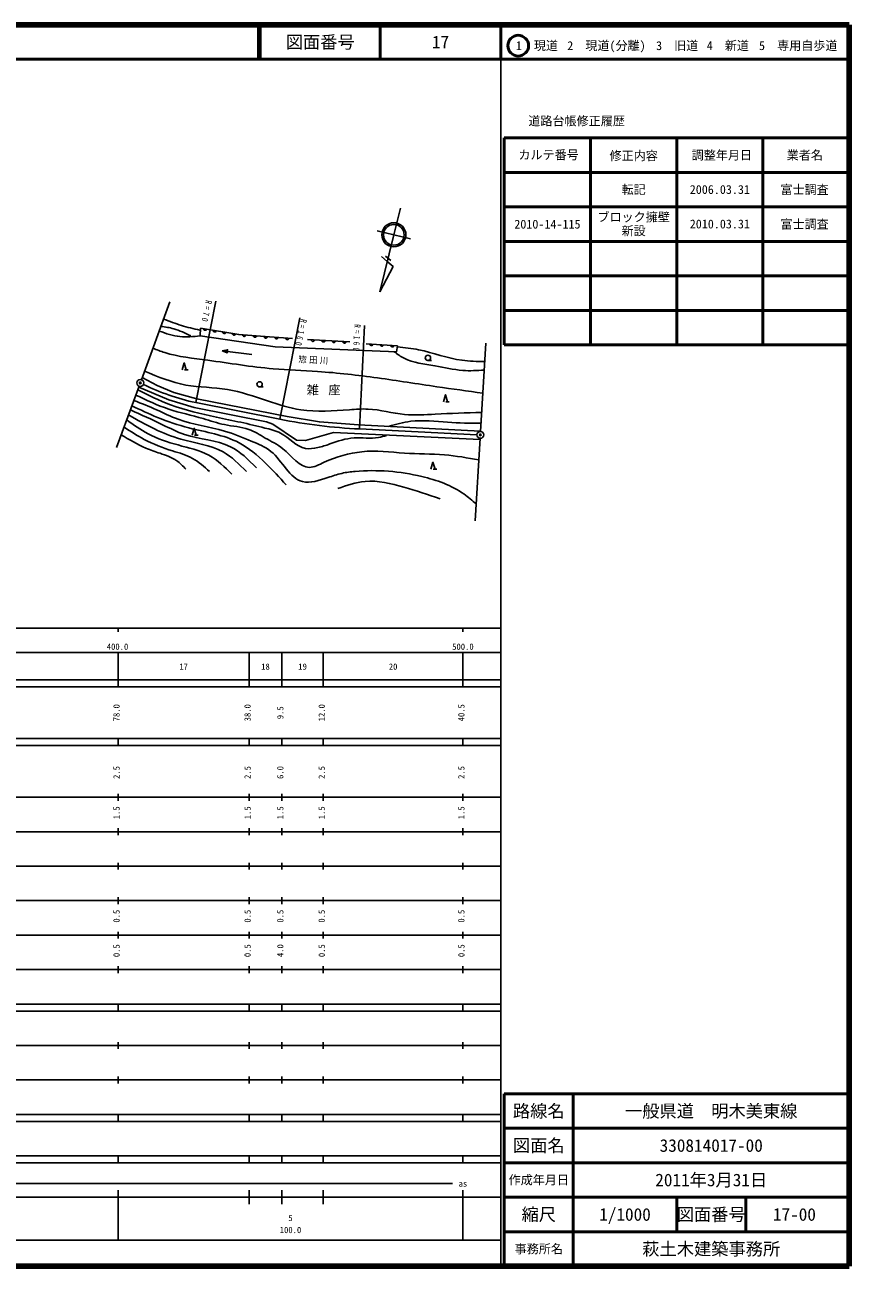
# Model space of a CAD drawing. Units: millimetres, scale not verified. Extents: x 40000 to 680000, y 20000 to 380000.
# Drawn here: x 440962 to 680000, y 20000 to 380000 of the extents above; entities that cross this region are included whole.
import ezdxf
from ezdxf.enums import TextEntityAlignment as Align

# ---------------------------------------------------------------- set-up
doc = ezdxf.new("R2010")
doc.units = ezdxf.units.MM
doc.header["$LTSCALE"] = 1000
doc.header["$PDMODE"] = 32
doc.header["$PDSIZE"] = 500
for name, color, linetype, lineweight in [('M-BGD', 7, 'Continuous', 25), ('M-TTL', 2, 'Continuous', 140), ('M-TTL-BAND', 7, 'Continuous', 25), ('M-TTL-FRAM', 2, 'Continuous', 50), ('M-TTL-LINE', 7, 'Continuous', 50)]:
    doc.layers.add(name, color=color, linetype=linetype, lineweight=lineweight)
doc.layers.add('M-OTRS', color=6, linetype='Continuous')
doc.layers.add('M-TTL-TXT', color=7, linetype='Continuous')
doc.styles.add('ＭＳ ゴシック', font='')
doc.styles.get('ＭＳ ゴシック').set_extended_font_data('MS Gothic')

msp = doc.modelspace()

# ---------------------------------------------------------------- linework, layer by layer
at = {"layer": 'M-BGD'}
for p, q in [((549880, 326868), (547970, 319100)), ((547970, 319100), (543114, 320294)), ((547970, 319100), (543911, 302591)), ((547970, 319100), (552825, 317906)), ((545537, 312950), (547060, 311654)), ((474782, 277091), (483033, 299623)), ((490503, 270431), (496309, 299864)), ((520667, 295059), (514861, 265626)), ((538038, 262790), (539499, 292755)), ((535211, 288019), (522928, 288707)), ((506801, 284418), (498203, 285493)), ((549066, 286939), (539928, 287528)), ((574631, 287702), (573117, 262081)), ((557855, 282670), (558855, 282670)), ((487254, 279968), (488294, 279968)), ((467577, 257413), (474095, 275212)), ((509045, 274993), (510045, 274993)), ((490503, 270431), (514861, 265626)), ((563004, 270698), (564044, 270698)), ((490151, 260994), (491191, 260994)), ((538038, 262790), (572059, 261132)), ((572999, 260085), (571582, 236106)), ((559383, 251145), (560423, 251145))]:
    msp.add_line(p, q, dxfattribs=at)
for points in [[(543911, 302591), (547763, 309883), (546060, 311331), (544356, 312780)], [(549066, 286939), (548771, 285170), (513593, 286644), (491779, 289788), (491877, 292048)], [(518605, 289002), (509270, 289690), (502981, 290181), (491877, 292048)], [(492772, 291898), (492792, 291773), (492834, 291664), (492916, 291549), (493005, 291473), (493117, 291414), (493274, 291387), (493399, 291407), (493508, 291450), (493623, 291532), (493699, 291620), (493758, 291732)], [(495548, 291431), (495568, 291306), (495610, 291197), (495692, 291082), (495781, 291007), (495893, 290947), (496050, 290921), (496175, 290940), (496284, 290983), (496399, 291065), (496475, 291154), (496534, 291265)], [(498324, 290964), (498343, 290839), (498386, 290731), (498468, 290616), (498557, 290540), (498668, 290480), (498826, 290454), (498951, 290473), (499060, 290516), (499175, 290598), (499251, 290687), (499310, 290798)], [(501100, 290498), (501119, 290373), (501162, 290264), (501244, 290149), (501333, 290073), (501444, 290014), (501602, 289987), (501727, 290007), (501836, 290049), (501951, 290131), (502027, 290220), (502086, 290332)], [(504055, 290097), (504085, 289975), (504137, 289870), (504229, 289763), (504324, 289695), (504441, 289646), (504600, 289633), (504723, 289664), (504827, 289716), (504935, 289808), (505002, 289903), (505052, 290019)], [(507199, 289852), (507230, 289729), (507282, 289625), (507373, 289517), (507469, 289450), (507585, 289400), (507745, 289388), (507867, 289418), (507972, 289470), (508079, 289562), (508147, 289657), (508196, 289774)], [(510327, 289612), (510358, 289489), (510410, 289385), (510503, 289278), (510598, 289211), (510715, 289162), (510874, 289151), (510997, 289182), (511101, 289234), (511208, 289327), (511275, 289422), (511324, 289539)], [(513439, 289383), (513470, 289260), (513522, 289156), (513614, 289049), (513710, 288982), (513827, 288933), (513986, 288921), (514109, 288952), (514213, 289005), (514320, 289097), (514387, 289193), (514436, 289309)], [(516550, 289153), (516581, 289031), (516634, 288927), (516726, 288820), (516821, 288752), (516938, 288704), (517098, 288692), (517220, 288723), (517325, 288776), (517432, 288868), (517499, 288963), (517547, 289080)], [(523964, 288649), (523998, 288527), (524052, 288424), (524146, 288319), (524243, 288253), (524360, 288206), (524520, 288198), (524642, 288231), (524745, 288285), (524851, 288379), (524916, 288476), (524963, 288593)], [(527035, 288477), (527068, 288355), (527123, 288252), (527217, 288147), (527313, 288081), (527431, 288035), (527591, 288026), (527713, 288059), (527816, 288113), (527921, 288207), (527987, 288304), (528034, 288421)], [(530106, 288305), (530139, 288183), (530193, 288080), (530288, 287975), (530384, 287909), (530502, 287863), (530661, 287854), (530783, 287887), (530887, 287941), (530992, 288035), (531058, 288132), (531104, 288249)], [(533177, 288133), (533210, 288011), (533264, 287908), (533358, 287803), (533455, 287737), (533572, 287691), (533732, 287682), (533854, 287715), (533957, 287769), (534063, 287863), (534128, 287960), (534175, 288077)], [(540952, 287462), (540984, 287340), (541037, 287236), (541131, 287130), (541227, 287064), (541344, 287016), (541504, 287006), (541626, 287038), (541730, 287091), (541836, 287185), (541902, 287281), (541950, 287398)], [(543998, 287266), (544030, 287143), (544084, 287040), (544177, 286933), (544273, 286867), (544390, 286819), (544550, 286809), (544672, 286841), (544776, 286895), (544882, 286988), (544948, 287084), (544996, 287201)], [(547044, 287069), (547076, 286947), (547130, 286843), (547223, 286737), (547319, 286671), (547436, 286623), (547596, 286613), (547718, 286645), (547822, 286698), (547928, 286792), (547994, 286887), (548042, 287005)], [(486574, 279968), (487174, 281968), (487774, 279968)], [(475027, 277758), (479373, 275424), (484184, 273399), (490830, 271563), (517035, 266436), (526362, 264854), (537755, 263968), (573124, 262197)], [(572978, 259730), (530435, 261815), (522387, 259473), (519728, 259537), (512892, 264157), (510994, 264854), (490096, 269031), (482753, 271247), (473998, 274949)], [(562324, 270698), (562924, 272698), (563524, 270698)], [(489471, 260994), (490071, 262994), (490671, 260994)], [(558703, 251145), (559303, 253145), (559903, 251145)]]:
    msp.add_lwpolyline(points, dxfattribs=at)
for points in [[(498203, 285493), (499632, 284830), (499751, 285783)], [(498381, 285470), (499583, 284927), (499680, 285701)], [(498560, 285448), (499535, 285024), (499609, 285619)], [(498739, 285426), (499487, 285121), (499539, 285537)], [(498917, 285404), (499438, 285217), (499468, 285456)], [(499155, 285374), (499390, 285314), (499397, 285374)]]:
    msp.add_lwpolyline(points, close=True, dxfattribs=at)
for centre, radius in [((547970, 319100), 3500), ((547970, 319100), 3000), ((557855, 283430), 760), ((474438, 276152), 1000), ((474438, 276152), 40), ((509045, 275753), 760), ((573058, 261083), 1000), ((573058, 261083), 40)]:
    msp.add_circle(centre, radius, dxfattribs=at)
for centre, radius, start, end in [((505777, 338745), 70000, 244.22278, 257.39664), ((545828, 422601), 160000, 258.84006, 267.20923)]:
    msp.add_arc(centre, radius, start, end, dxfattribs=at)
for points, knots in [([(480445, 292555), (481697, 292372), (482949, 292190), (484154, 291850), (485854, 291371), (487460, 290579), (489067, 289786)], [0, 0, 0, 0, 1, 1, 1, 2, 2, 2, 2]), ([(481220, 294673), (482918, 294019), (484615, 293366), (486350, 292834), (488126, 292291), (489940, 291875), (491755, 291459)], [0, 0, 0, 0, 1, 1, 1, 2, 2, 2, 2]), ([(479939, 291173), (481928, 290492), (483916, 289810), (485957, 289592), (487867, 289387), (489823, 289588), (491779, 289788)], [0, 0, 0, 0, 1, 1, 1, 2, 2, 2, 2]), ([(573774, 273190), (569333, 273794), (564893, 274398), (560459, 275049), (554726, 275890), (549005, 276810), (543263, 277604), (537486, 278402), (531689, 279074), (525871, 279471), (521570, 279770), (517259, 279921), (512962, 280257), (506621, 280799), (500347, 281879), (493997, 282713), (489786, 283266), (485542, 283711), (481518, 284973), (480371, 285333), (479242, 285759), (478113, 286186)], [0, 0, 0, 0, 1, 1, 1, 2, 2, 2, 3, 3, 3, 4, 4, 4, 5, 5, 5, 6, 6, 6, 7, 7, 7, 7]), ([(548079, 285199), (549005, 284513), (549931, 283826), (550928, 283303), (553607, 281896), (556798, 281667), (559870, 281141), (562599, 280674), (565233, 279971), (567927, 279765), (569985, 279608), (572077, 279740), (574169, 279872)], [0, 0, 0, 0, 1, 1, 1, 2, 2, 2, 3, 3, 3, 4, 4, 4, 4]), ([(549010, 286600), (551068, 286379), (553126, 286159), (555153, 285759), (559384, 284926), (563478, 283316), (567731, 282713), (569898, 282406), (572105, 282360), (574313, 282314)], [0, 0, 0, 0, 1, 1, 1, 2, 2, 2, 3, 3, 3, 3]), ([(475685, 279556), (479596, 277922), (483508, 276289), (487610, 275540), (491573, 274817), (495713, 274919), (499696, 274263), (503651, 273611), (507450, 272211), (511292, 270922), (514498, 269867), (517722, 268838), (521020, 268367), (525620, 267661), (530371, 268041), (535071, 268367), (536881, 268505), (538684, 268647), (540476, 268563), (544032, 268418), (547536, 267335), (551088, 266991), (554023, 266707), (556990, 266927), (559951, 267089), (564459, 267337), (568950, 267452), (573441, 267567)], [0, 0, 0, 0, 1, 1, 1, 2, 2, 2, 3, 3, 3, 4, 4, 4, 5, 5, 5, 6, 6, 6, 7, 7, 7, 8, 8, 8, 9, 9, 9, 9]), ([(473693, 274117), (476812, 272585), (479932, 271053), (483171, 269839), (487485, 268222), (492013, 267167), (496535, 266203), (501236, 265202), (505932, 264299), (510586, 263059), (512139, 262708), (513694, 262345), (515106, 261585), (517629, 260240), (519677, 257654), (522378, 257163), (523494, 256958), (524723, 257108), (525886, 257375), (527113, 257639), (528276, 258047), (529453, 258441), (531735, 259258), (534044, 260046), (536429, 260209), (538774, 260369), (541192, 259925), (543504, 260308), (544299, 260439), (545081, 260668), (545863, 260897)], [0, 0, 0, 0, 1, 1, 1, 2, 2, 2, 3, 3, 3, 4, 4, 4, 5, 5, 5, 6, 6, 6, 7, 7, 7, 8, 8, 8, 9, 9, 9, 10, 10, 10, 10]), ([(472577, 271067), (474772, 270200), (476966, 269332), (479125, 268365), (481216, 267428), (483274, 266399), (485414, 265614), (489745, 264025), (494412, 263440), (498876, 262175), (501528, 261395), (504097, 260362), (506641, 259237), (508635, 258445), (510637, 257663), (512338, 256279), (515670, 253529), (517790, 248431), (521476, 247533), (523658, 246984), (526393, 247880), (528846, 248713), (530218, 249161), (531517, 249615), (532870, 249925), (534123, 250226), (535411, 250370), (536707, 250481), (543167, 251054), (549678, 250519), (556065, 249007), (560410, 247979), (564697, 246498), (568268, 243954), (569528, 243057), (570700, 242027), (571871, 240997)], [0, 0, 0, 0, 1, 1, 1, 2, 2, 2, 3, 3, 3, 4, 4, 4, 5, 5, 5, 6, 6, 6, 7, 7, 7, 8, 8, 8, 9, 9, 9, 10, 10, 10, 11, 11, 11, 12, 12, 12, 12]), ([(473148, 272627), (476279, 271137), (479410, 269647), (482680, 268562), (485959, 267473), (489378, 266791), (492702, 265810), (494758, 265204), (496777, 264483), (498881, 264049), (501216, 263577), (503649, 263442), (505870, 262666), (507556, 262071), (509117, 261105), (510676, 260169), (512412, 259208), (514157, 258385), (515794, 257065), (518349, 254952), (520657, 251635), (523459, 251660), (524824, 251666), (526310, 252455), (527782, 253134), (531420, 254768), (534994, 255834), (538690, 256181), (542748, 256661), (546921, 256042), (551071, 255787), (554964, 255548), (558837, 255630), (562685, 255296), (566012, 255008), (569320, 254409), (572628, 253809)], [0, 0, 0, 0, 1, 1, 1, 2, 2, 2, 3, 3, 3, 4, 4, 4, 5, 5, 5, 6, 6, 6, 7, 7, 7, 8, 8, 8, 9, 9, 9, 10, 10, 10, 11, 11, 11, 12, 12, 12, 12]), ([(471034, 266855), (473501, 265451), (475969, 264046), (478518, 262821), (480980, 261637), (483519, 260621), (486182, 259873), (490346, 258703), (494814, 258187), (498465, 256139), (500984, 254726), (503115, 252583), (505245, 250440)], [0, 0, 0, 0, 1, 1, 1, 2, 2, 2, 3, 3, 3, 4, 4, 4, 4]), ([(471563, 268298), (474697, 266923), (477831, 265548), (480911, 264042), (483008, 263016), (485080, 261930), (487298, 261192), (491651, 259744), (496566, 259638), (500563, 257654), (503392, 256251), (505761, 253906), (508130, 251562)], [0, 0, 0, 0, 1, 1, 1, 2, 2, 2, 3, 3, 3, 4, 4, 4, 4]), ([(472004, 269503), (474453, 268345), (476902, 267186), (479402, 266162), (482368, 264946), (485406, 263920), (488541, 263115), (493479, 261848), (498659, 261127), (503084, 258792), (505903, 257303), (508416, 255159), (510748, 252896), (512843, 250863), (514793, 248735), (516742, 246607)], [0, 0, 0, 0, 1, 1, 1, 2, 2, 2, 3, 3, 3, 4, 4, 4, 5, 5, 5, 5]), ([(469741, 263323), (471652, 262077), (473563, 260830), (475570, 259775), (478188, 258398), (480969, 257349), (483826, 256444), (485813, 255815), (487836, 255256), (489622, 254272), (491420, 253281), (492977, 251860), (494535, 250440)], [0, 0, 0, 0, 1, 1, 1, 2, 2, 2, 3, 3, 3, 4, 4, 4, 4]), ([(470509, 265420), (472520, 263988), (474531, 262557), (476687, 261410), (479404, 259965), (482350, 258974), (485378, 258151), (488461, 257313), (491628, 256650), (494338, 255156), (496821, 253787), (498921, 251720), (501020, 249653)], [0, 0, 0, 0, 1, 1, 1, 2, 2, 2, 3, 3, 3, 4, 4, 4, 4]), ([(546465, 263532), (548585, 264144), (550704, 264757), (552858, 265024), (556374, 265461), (559984, 264977), (563569, 264729), (566812, 264505), (570034, 264474), (573257, 264443)], [0, 0, 0, 0, 1, 1, 1, 2, 2, 2, 3, 3, 3, 3]), ([(468939, 261132), (471258, 259696), (473578, 258260), (476061, 257220), (477401, 256659), (478788, 256213), (480188, 255746), (481875, 255183), (483582, 254590), (485003, 253584), (485977, 252894), (486817, 252011), (487656, 251127)], [0, 0, 0, 0, 1, 1, 1, 2, 2, 2, 3, 3, 3, 4, 4, 4, 4]), ([(531678, 245526), (534312, 246438), (536947, 247349), (539637, 247590), (543344, 247922), (547157, 246983), (550839, 245919), (554427, 244884), (557890, 243731), (561354, 242579)], [0, 0, 0, 0, 1, 1, 1, 2, 2, 2, 3, 3, 3, 3])]:
    msp.add_open_spline(points, degree=3, knots=knots, dxfattribs=at)
at = {"layer": 'M-OTRS'}
for p in [(474438, 276152), (573058, 261083)]:
    msp.add_point(p, dxfattribs=at)
at = {"layer": 'M-TTL'}
for p, q in [((680000, 380000), (40000, 380000)), ((680000, 20000), (680000, 380000)), ((40000, 20000), (680000, 20000))]:
    msp.add_line(p, q, dxfattribs=at)
at = {"layer": 'M-TTL-BAND'}
for p, q in [((579000, 20000), (579000, 370000)), ((40000, 205000), (579000, 205000)), ((468000, 205000), (468000, 204000)), ((568000, 205000), (568000, 204000)), ((68000, 198000), (579000, 198000)), ((468000, 188000), (468000, 198000)), ((506000, 188000), (506000, 198000)), ((515500, 188000), (515500, 198000)), ((527500, 188000), (527500, 198000)), ((568000, 188000), (568000, 198000)), ((40000, 190000), (579000, 190000)), ((40000, 188000), (579000, 188000)), ((40000, 173000), (579000, 173000)), ((468000, 171000), (468000, 173000)), ((506000, 171000), (506000, 173000)), ((515500, 171000), (515500, 173000)), ((527500, 171000), (527500, 173000)), ((568000, 171000), (568000, 173000)), ((40000, 171000), (579000, 171000)), ((40000, 156000), (579000, 156000)), ((468000, 155000), (468000, 157000)), ((506000, 155000), (506000, 157000)), ((515500, 155000), (515500, 157000)), ((527500, 155000), (527500, 157000)), ((568000, 155000), (568000, 157000)), ((46000, 146000), (579000, 146000)), ((468000, 145000), (468000, 147000)), ((506000, 145000), (506000, 147000)), ((515500, 145000), (515500, 147000)), ((527500, 145000), (527500, 147000)), ((568000, 145000), (568000, 147000)), ((468000, 135000), (468000, 137000)), ((506000, 135000), (506000, 137000)), ((515500, 135000), (515500, 137000)), ((527500, 135000), (527500, 137000)), ((568000, 135000), (568000, 137000)), ((52000, 136000), (579000, 136000)), ((46000, 126000), (579000, 126000)), ((468000, 125000), (468000, 127000)), ((506000, 125000), (506000, 127000)), ((515500, 125000), (515500, 127000)), ((527500, 125000), (527500, 127000)), ((568000, 125000), (568000, 127000)), ((52000, 116000), (579000, 116000)), ((468000, 115000), (468000, 117000)), ((506000, 115000), (506000, 117000)), ((515500, 115000), (515500, 117000)), ((527500, 115000), (527500, 117000)), ((568000, 115000), (568000, 117000)), ((46000, 106000), (579000, 106000)), ((468000, 105000), (468000, 107000)), ((506000, 105000), (506000, 107000)), ((515500, 105000), (515500, 107000)), ((527500, 105000), (527500, 107000)), ((568000, 105000), (568000, 107000)), ((40000, 96000), (579000, 96000)), ((40000, 94000), (579000, 94000)), ((468000, 94000), (468000, 96000)), ((506000, 94000), (506000, 96000)), ((515500, 94000), (515500, 96000)), ((527500, 94000), (527500, 96000)), ((568000, 94000), (568000, 96000)), ((49000, 84000), (579000, 84000)), ((468000, 83000), (468000, 85000)), ((506000, 83000), (506000, 85000)), ((515500, 83000), (515500, 85000)), ((527500, 83000), (527500, 85000)), ((568000, 83000), (568000, 85000)), ((40000, 74000), (579000, 74000)), ((468000, 73000), (468000, 75000)), ((506000, 73000), (506000, 75000)), ((515500, 73000), (515500, 75000)), ((527500, 73000), (527500, 75000)), ((568000, 73000), (568000, 75000)), ((40000, 64000), (579000, 64000)), ((40000, 62000), (579000, 62000)), ((468000, 62000), (468000, 64000)), ((506000, 62000), (506000, 64000)), ((515500, 62000), (515500, 64000)), ((527500, 62000), (527500, 64000)), ((568000, 62000), (568000, 64000)), ((40000, 52000), (579000, 52000)), ((468000, 50000), (468000, 52000)), ((506000, 50000), (506000, 52000)), ((515500, 50000), (515500, 52000)), ((527500, 50000), (527500, 52000)), ((568000, 50000), (568000, 52000)), ((40000, 50000), (579000, 50000)), ((71000, 44000), (565000, 44000)), ((40000, 40000), (579000, 40000)), ((468000, 27500), (468000, 42000)), ((506000, 38000), (506000, 42000)), ((515500, 38000), (515500, 42000)), ((527500, 38000), (527500, 42000)), ((568000, 27500), (568000, 42000)), ((68000, 27500), (579000, 27500))]:
    msp.add_line(p, q, dxfattribs=at)
at = {"layer": 'M-TTL-FRAM'}
for p, q in [((580000, 347197), (580000, 287197)), ((580000, 347197), (680000, 347197)), ((580000, 287197), (680000, 287197)), ((680000, 70000), (580000, 70000)), ((580000, 70000), (580000, 20000))]:
    msp.add_line(p, q, dxfattribs=at)
at = {"layer": 'M-TTL-LINE'}
for p, q in [((508747, 380000), (508747, 370000)), ((509247, 380000), (509247, 370000)), ((543997, 380000), (543997, 370000)), ((579000, 380000), (579000, 370000)), ((40000, 370000), (680000, 370000)), ((605000, 347197), (605000, 287197)), ((630000, 347197), (630000, 287197)), ((655000, 347197), (655000, 287197)), ((580000, 337197), (680000, 337197)), ((580000, 327197), (680000, 327197)), ((580000, 317197), (680000, 317197)), ((580000, 307197), (680000, 307197)), ((580000, 297197), (680000, 297197)), ((600000, 70000), (600000, 20000)), ((680000, 60000), (580000, 60000)), ((680000, 50000), (580000, 50000)), ((680000, 40000), (580000, 40000)), ((630000, 40000), (630000, 30000)), ((650000, 40000), (650000, 30000)), ((680000, 30000), (580000, 30000))]:
    msp.add_line(p, q, dxfattribs=at)
msp.add_circle((584031, 373958), 3000, dxfattribs=at)

# ---------------------------------------------------------------- texts
at = {"layer": 'M-BGD', "char_height": 1833, "attachment_point": 7, "style": 'ＭＳ ゴシック'}
for s, insert, rotation in [('\\T1.65;\\W0.7;R=70', (493451, 300264), 258.2), ('\\T1.61;\\W0.7;R=160', (520957, 294830), 258.2), ('\\T1.61;\\W0.7;R=160', (536503, 293220), 267), ('\\T1.27;\\W0.95;惣田川', (520247, 281894), 357)]:
    msp.add_mtext(s, dxfattribs=dict(at, insert=insert, rotation=rotation))
at = {"layer": 'M-BGD', "insert": (522724, 272538), "char_height": 2566, "attachment_point": 7, "style": 'ＭＳ ゴシック'}
msp.add_mtext('\\T1.79;雑座', dxfattribs=at)
at = {"layer": 'M-TTL-BAND', "style": 'ＭＳ ゴシック'}
for s, p in [('400.0', (467844, 198195)), ('500.0', (568000, 198195)), ('17', (487000, 192405)), ('18', (510750, 192405)), ('19', (521500, 192405)), ('20', (547750, 192405)), ('as', (568000, 42500)), ('5', (518000, 32523)), ('100.0', (518000, 29033))]:
    msp.add_text(s, height=1833, dxfattribs=at).set_placement(p, align=Align.BOTTOM_CENTER)
for s, p in [('78.0', (469000, 180500)), ('38.0', (507000, 180500)), ('9.5', (516500, 180500)), ('12.0', (528500, 180500)), ('40.5', (569000, 180500)), ('2.5', (469000, 163174)), ('2.5', (507000, 163174)), ('6.0', (516500, 163174)), ('2.5', (528500, 163174)), ('2.5', (569000, 163174)), ('1.5', (469000, 151500)), ('1.5', (507000, 151500)), ('1.5', (516500, 151500)), ('1.5', (528500, 151500)), ('1.5', (569000, 151500)), ('0.5', (469000, 121500)), ('0.5', (507000, 121500)), ('0.5', (516500, 121500)), ('0.5', (528500, 121500)), ('0.5', (569000, 121500)), ('0.5', (469000, 111500)), ('0.5', (507000, 111500)), ('4.0', (516500, 111500)), ('0.5', (528500, 111500)), ('0.5', (569000, 111500))]:
    msp.add_text(s, height=1833, rotation=90, dxfattribs=at).set_placement(p, align=Align.BOTTOM_CENTER)
at = {"layer": 'M-TTL-TXT', "style": 'ＭＳ ゴシック'}
for s, height, p in [('図面番号', 3666, (526622, 375000)), ('17', 3666, (561497, 375000)), ('1\u3000現道', 2566, (589448, 373958)), ('2\u3000現道(分離)', 2566, (609619, 373958)), ('3\u3000旧道', 2566, (630121, 373958)), ('4\u3000新道', 2566, (644824, 373958)), ('5\u3000専用自歩道', 2566, (665228, 373958)), ('道路台帳修正履歴', 2566, (600968, 352113)), ('カルテ番号', 2566, (592839, 342277)), ('修正内容', 2566, (617509, 342023)), ('調整年月日', 2566, (643089, 342197)), ('業者名', 2566, (667134, 342197)), ('転記', 2566, (617500, 332245)), ('2006.03.31', 2566, (642500, 332245)), ('富士調査', 2566, (667077, 332189)), ('ブロック擁壁', 2566, (617500, 324245)), ('2010-14-115', 2566, (592500, 322189)), ('新設', 2566, (617500, 320245)), ('2010.03.31', 2566, (642500, 322245)), ('富士調査', 2566, (667077, 322189)), ('路線名', 3666, (590000, 65000)), ('路線名', 3666, (590000, 65000)), ('一般県道\u3000明木美東線', 3666, (640000, 65000)), ('図面名', 3666, (590000, 55000)), ('図面名', 3666, (590000, 55000)), ('330814017-00', 3666, (640000, 55000)), ('2011年3月31日', 3666, (640000, 45000)), ('作成年月日', 2566, (590000, 45000)), ('作成年月日', 2566, (590000, 45000)), ('縮尺', 3666, (590000, 35000)), ('縮尺', 3666, (590000, 35000)), ('1/1000', 3666, (615000, 35000)), ('図面番号', 3666, (640000, 35000)), ('図面番号', 3666, (640000, 35000)), ('17-00', 3666, (664125, 35000)), ('事務所名', 2566, (590000, 25000)), ('事務所名', 2566, (590000, 25000)), ('萩土木建築事務所', 3666, (640000, 25000))]:
    msp.add_text(s, height=height, dxfattribs=at).set_placement(p, align=Align.MIDDLE_CENTER)

doc.saveas('drawing.dxf')
